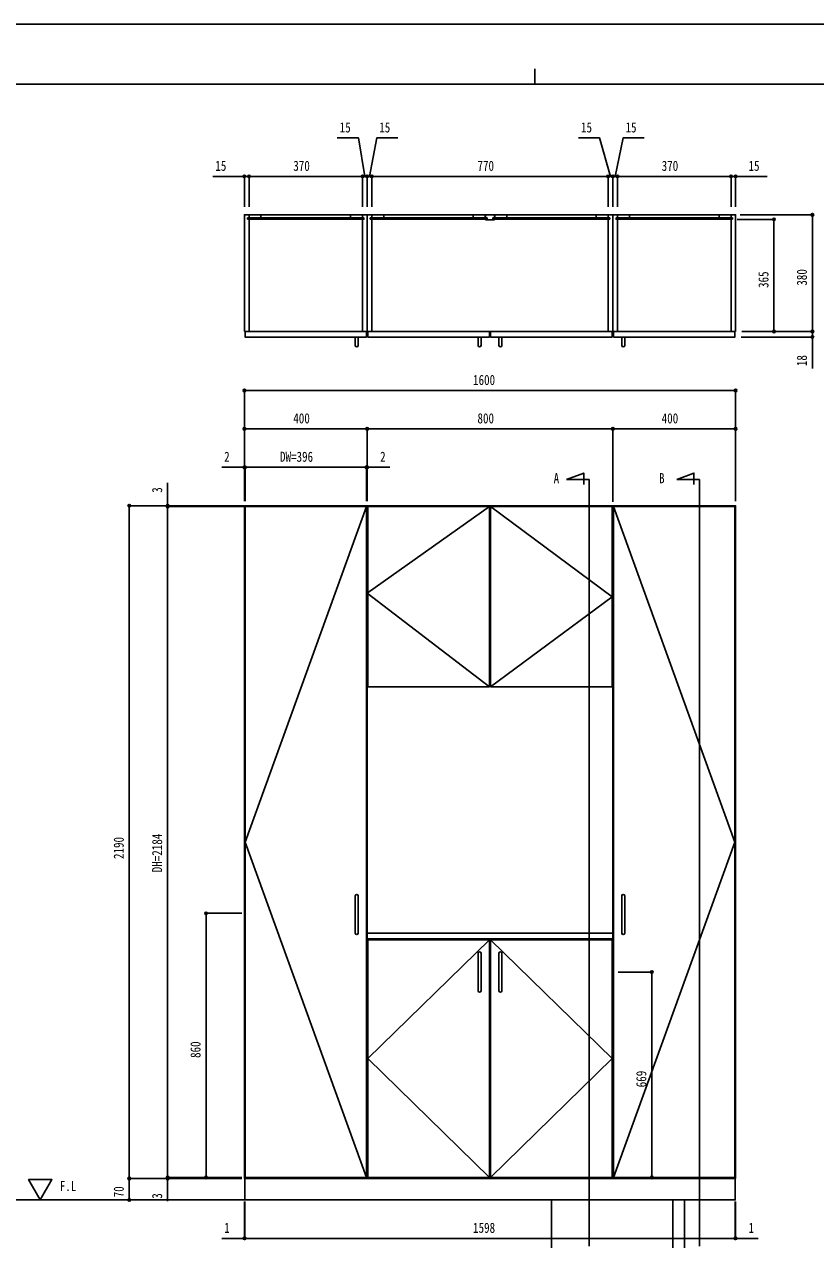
# Model space of a CAD drawing. Units: millimetres, scale not verified. Extents: x -4205 to 4205, y -2970 to 2970.
# Drawn here: x -1668 to 909, y -986 to 2970 of the extents above; entities that cross this region are included whole.
import ezdxf
from ezdxf.enums import TextEntityAlignment as Align

# ---------------------------------------------------------------- set-up
doc = ezdxf.new("R2010")
doc.units = ezdxf.units.MM
doc.header["$LTSCALE"] = 20
for name, color, linetype in [('0-1_USER1', 3, 'Continuous'), ('0-2_YKK_11', 7, 'Continuous'), ('0-3_YKK_12', 2, 'Continuous'), ('0-4_YKK_13', 4, 'Continuous'), ('0-5_YKK_D', 6, 'Continuous'), ('0-6_YKK_ZWAK', 7, 'Continuous'), ('0-7_YSS_K', 3, 'Continuous')]:
    doc.layers.add(name, color=color, linetype=linetype)
doc.styles.add('ＭＳ ゴシック', font='')
doc.styles.get('ＭＳ ゴシック').set_extended_font_data('MS Gothic')

msp = doc.modelspace()

# ---------------------------------------------------------------- linework, layer by layer
at = {"layer": '0-2_YKK_11'}
msp.add_line((-149.47, 833), (-153.47, 833), dxfattribs=at)
at = {"layer": '0-3_YKK_12'}
for p, q in [((-936.48, 2350), (-936.48, 2339.5)), ((-936.48, 2335.5), (-936.48, 1970)), ((-896.98, 2350), (-605.98, 2350)), ((-566.48, 2339.5), (-566.48, 2350)), ((-566.48, 1970), (-566.48, 2335.5)), ((-536.48, 2339.5), (-536.48, 2350)), ((-536.48, 1970), (-536.48, 2335.5)), ((-497.48, 2350), (-206.48, 2350)), ((-166.48, 2350), (-136.48, 2350)), ((-166.48, 2350), (-166.48, 2340)), ((-166.48, 2340), (-160.98, 2340)), ((-166.48, 2335), (-160.98, 2335)), ((-166.48, 2335), (-166.48, 2334)), ((-160.98, 2340), (-160.98, 2335)), ((-141.98, 2340), (-136.48, 2340)), ((-141.98, 2340), (-141.98, 2335)), ((-141.98, 2335), (-136.48, 2335)), ((-136.48, 2350), (-136.48, 2340)), ((-136.48, 2335), (-136.48, 2334)), ((194.52, 2350), (-96.48, 2350)), ((233.52, 2350), (233.52, 2339.5)), ((233.52, 2335.5), (233.52, 1970)), ((263.52, 1970), (263.52, 2335.5)), ((594.02, 2350), (303.02, 2350)), ((633.52, 2350), (633.52, 2339.5)), ((633.52, 2335.5), (633.52, 1970)), ((-166.48, 2334), (-160.98, 2333)), ((-160.98, 2333), (-141.98, 2333)), ((-141.98, 2333), (-136.48, 2334)), ((171.45, 1488.58), (97.47, 1488.58)), ((171.45, -1007.35), (171.45, 1488.58)), ((530.8, 1488.58), (456.81, 1488.58)), ((530.8, -1007.35), (530.8, 1488.58)), ((248.52, 1403), (248.52, 833))]:
    msp.add_line(p, q, dxfattribs=at)
for points in [[(-951.48, 1970), (-551.48, 1970), (-551.48, 2350), (-951.48, 2350)], [(-940.98, 2335.5), (-561.98, 2335.5), (-561.98, 2339.5), (-940.98, 2339.5)], [(-936.48, 2339.5), (-897.48, 2339.5), (-897.48, 2350), (-936.48, 2350)], [(-566.48, 2339.5), (-605.48, 2339.5), (-605.48, 2350), (-566.48, 2350)], [(248.52, 1970), (-551.48, 1970), (-551.48, 2350), (248.52, 2350)], [(-541.48, 2335.5), (-162.48, 2335.5), (-162.48, 2339.5), (-541.48, 2339.5)], [(-536.48, 2339.5), (-497.48, 2339.5), (-497.48, 2350), (-536.48, 2350)], [(-167.48, 2339.5), (-206.48, 2339.5), (-206.48, 2350), (-167.48, 2350)], [(238.52, 2335.5), (-140.48, 2335.5), (-140.48, 2339.5), (238.52, 2339.5)], [(-135.48, 2339.5), (-96.48, 2339.5), (-96.48, 2350), (-135.48, 2350)], [(233.52, 2339.5), (194.52, 2339.5), (194.52, 2350), (233.52, 2350)], [(648.52, 1970), (248.52, 1970), (248.52, 2350), (648.52, 2350)], [(638.02, 2335.5), (259.02, 2335.5), (259.02, 2339.5), (638.02, 2339.5)], [(263.52, 2339.5), (302.52, 2339.5), (302.52, 2350), (263.52, 2350)], [(633.52, 2339.5), (594.52, 2339.5), (594.52, 2350), (633.52, 2350)], [(-553.48, 1952), (-949.48, 1952), (-949.48, 1970), (-553.48, 1970)], [(-153.48, 1952), (-549.48, 1952), (-549.48, 1970), (-153.48, 1970)], [(246.52, 1952), (-149.48, 1952), (-149.48, 1970), (246.52, 1970)], [(250.52, 1952), (646.52, 1952), (646.52, 1970), (250.52, 1970)], [(-951.48, -787), (-551.48, -787), (-551.48, 1403), (-951.48, 1403)], [(-949.48, -784), (-553.48, -784), (-553.48, 1400), (-949.48, 1400)], [(-153.47, 813), (-549.47, 813), (-549.47, 1400), (-153.47, 1400)], [(-149.47, 813), (246.53, 813), (246.53, 1400), (-149.47, 1400)], [(248.52, -787), (648.52, -787), (648.52, 1403), (248.52, 1403)], [(646.52, -784), (250.52, -784), (250.52, 1400), (646.52, 1400)], [(-551.48, -7), (250.02, -7), (250.02, 11.4), (-551.48, 11.4)], [(248.52, -787), (-551.48, -787), (-551.48, -7), (248.52, -7)], [(-549.48, -784), (-153.48, -784), (-153.48, -10), (-549.48, -10)], [(246.52, -784), (-149.48, -784), (-149.48, -10), (246.52, -10)], [(-950.48, -857), (647.52, -857), (647.52, -787), (-950.48, -787)]]:
    msp.add_lwpolyline(points, close=True, dxfattribs=at)
for points in [[(97.47, 1488.58), (153.63, 1509.02), (153.63, 1471.58)], [(456.81, 1488.58), (512.97, 1509.02), (512.97, 1471.58)], [(-553.48, 1400), (-949.48, 308), (-553.48, -784)], [(246.53, 833), (248.52, 833), (248.52, 1403), (-551.48, 1403), (-551.48, 833)], [(-153.47, 1400), (-551.48, 1118), (-153.47, 813)], [(-149.47, 813), (246.53, 1106.5), (-149.47, 1400)], [(250.52, -784), (646.52, 308), (250.52, 1400)], [(-153.48, -784), (-549.48, -397), (-153.48, -10)], [(-149.48, -10), (246.52, -397), (-149.48, -784)]]:
    msp.add_lwpolyline(points, dxfattribs=at)
at = {"layer": '0-4_YKK_13'}
for p, q in [((-590.48, 1952), (-580.48, 1952)), ((-590.48, 1924.34), (-590.48, 1952)), ((-580.48, 1924.34), (-580.48, 1952)), ((-190.48, 1952), (-180.48, 1952)), ((-190.48, 1924.34), (-190.48, 1952)), ((-180.48, 1924.34), (-180.48, 1952)), ((-122.48, 1952), (-112.48, 1952)), ((-122.48, 1924.34), (-122.48, 1952)), ((-112.48, 1924.34), (-112.48, 1952)), ((277.52, 1952), (287.52, 1952)), ((277.52, 1924.34), (277.52, 1952)), ((287.52, 1924.34), (287.52, 1952)), ((-590.48, 133.43), (-590.48, 11.11)), ((-580.48, 133.43), (-580.48, 11.11)), ((277.52, 133.43), (277.52, 11.11)), ((287.52, 133.43), (287.52, 11.11)), ((-190.48, -53.84), (-190.48, -176.16)), ((-180.48, -53.84), (-180.48, -176.16)), ((-122.48, -53.84), (-122.48, -176.16)), ((-112.48, -53.84), (-112.48, -176.16))]:
    msp.add_line(p, q, dxfattribs=at)
msp.add_lwpolyline([(444.52, -1135), (482.52, -1135), (482.52, -857), (444.52, -857)], close=True, dxfattribs=at)
for centre, start, end in [((-585.48, 1925.05), 188.0693, 351.9307), ((-185.48, 1925.05), 188.0693, 351.9307), ((-117.48, 1925.05), 188.0693, 351.9307), ((282.52, 1925.05), 188.0693, 351.9307), ((-585.48, 132.72), 8.0102, 171.9898), ((282.52, 132.72), 8.0102, 171.9898), ((-585.48, 11.81), 188.0102, 351.9898), ((282.52, 11.81), 188.0102, 351.9898), ((-185.48, -54.54), 8.0102, 171.9898), ((-117.48, -54.54), 8.0102, 171.9898), ((-185.48, -175.46), 188.0102, 351.9898), ((-117.48, -175.46), 188.0102, 351.9898)]:
    msp.add_arc(centre, 5.05, start, end, dxfattribs=at)
at = {"layer": '0-5_YKK_D'}
for p, q in [((-951.48, 2475), (-1054.28, 2475)), ((-951.48, 2376.1), (-951.48, 2476)), ((-936.48, 2475), (-951.48, 2475)), ((-936.48, 2376.1), (-936.48, 2476)), ((-936.48, 2376.1), (-936.48, 2476)), ((-566.48, 2475), (-936.48, 2475)), ((-936.48, 2475), (-919.48, 2475)), ((-566.48, 2475), (-583.48, 2475)), ((-551.48, 2475), (-568.48, 2475)), ((-566.48, 2376.1), (-566.48, 2476)), ((-566.48, 2376.1), (-566.48, 2476)), ((-551.48, 2475), (-566.48, 2475)), ((-551.48, 2475), (-566.48, 2475)), ((-551.48, 2376.1), (-551.48, 2476)), ((-551.48, 2376.1), (-551.48, 2476)), ((-536.48, 2475), (-551.48, 2475)), ((-536.48, 2475), (-551.48, 2475)), ((-551.48, 2475), (-534.48, 2475)), ((-536.48, 2376.1), (-536.48, 2476)), ((-536.48, 2376.1), (-536.48, 2476)), ((233.52, 2475), (-536.48, 2475)), ((-536.48, 2475), (-519.48, 2475)), ((233.52, 2475), (216.52, 2475)), ((248.52, 2475), (231.52, 2475)), ((233.52, 2376.1), (233.52, 2476)), ((233.52, 2376.1), (233.52, 2476)), ((248.52, 2475), (233.52, 2475)), ((248.52, 2475), (233.52, 2475)), ((248.52, 2376.1), (248.52, 2476)), ((248.52, 2376.1), (248.52, 2476)), ((248.52, 2475), (263.52, 2475)), ((248.52, 2475), (263.52, 2475)), ((248.52, 2475), (265.52, 2475)), ((263.52, 2376.1), (263.52, 2476)), ((263.52, 2376.1), (263.52, 2476)), ((263.52, 2475), (280.52, 2475)), ((263.52, 2475), (633.52, 2475)), ((633.52, 2475), (616.52, 2475)), ((633.52, 2376.1), (633.52, 2476)), ((633.52, 2376.1), (633.52, 2476)), ((633.52, 2475), (648.52, 2475)), ((648.52, 2376.1), (648.52, 2476)), ((648.52, 2475), (751.32, 2475)), ((653.52, 2335), (774.52, 2335)), ((663.52, 2350), (899.52, 2350)), ((773.52, 1970), (773.52, 2335)), ((898.52, 1970), (898.52, 2350)), ((666.52, 1952), (899.52, 1952)), ((668.52, 1970), (899.52, 1970)), ((668.52, 1970), (899.52, 1970)), ((668.52, 1970), (774.52, 1970)), ((-951.48, 1443.23), (-951.48, 1779)), ((-951.48, 1778), (648.52, 1778)), ((648.52, 1418), (648.52, 1779)), ((-951.48, 1443.23), (-951.48, 1654)), ((-951.48, 1653), (-551.48, 1653)), ((-551.48, 1418), (-551.48, 1654)), ((-551.48, 1429.23), (-551.48, 1654)), ((248.52, 1653), (-551.48, 1653)), ((248.52, 1430.19), (248.52, 1654)), ((248.52, 1415.05), (248.52, 1654)), ((648.52, 1653), (248.52, 1653)), ((648.52, 1424), (648.52, 1654)), ((-951.48, 1528), (-1025.48, 1528)), ((-951.48, 1418), (-951.48, 1529)), ((-949.48, 1528), (-951.48, 1528)), ((-949.48, 1418), (-949.48, 1529)), ((-949.48, 1418), (-949.48, 1529)), ((-949.48, 1528), (-932.48, 1528)), ((-553.48, 1528), (-949.48, 1528)), ((-553.48, 1528), (-570.48, 1528)), ((-553.48, 1418), (-553.48, 1529)), ((-553.48, 1418), (-553.48, 1529)), ((-553.48, 1528), (-551.48, 1528)), ((-551.48, 1418), (-551.48, 1529)), ((-551.48, 1528), (-477.48, 1528)), ((-1201.48, 1403), (-1201.48, 1477)), ((-952.48, 1403), (-1327.48, 1403)), ((-1326.48, 1403), (-1326.48, -787)), ((-952.48, 1403), (-1202.48, 1403)), ((-950.48, 1400), (-1202.48, 1400)), ((-950.48, 1400), (-1202.48, 1400)), ((-1201.48, 1400), (-1201.48, 1403)), ((-1201.48, -784), (-1201.48, 1400)), ((-1201.48, 1400), (-1201.48, 1383)), ((-959.48, 76), (-1077.48, 76)), ((-1076.48, -784), (-1076.48, 76)), ((265.52, -115), (376.52, -115)), ((375.52, -784), (375.52, -115)), ((-969.17, -787), (-1327.48, -787)), ((-959.48, -787), (-1327.48, -787)), ((-1326.48, -787), (-1326.48, -857)), ((-969.17, -784), (-1202.48, -784)), ((-969.17, -784), (-1202.48, -784)), ((-969.17, -787), (-1202.48, -787)), ((-1201.48, -784), (-1201.48, -767)), ((-1201.48, -784), (-1201.48, -787)), ((-1201.48, -787), (-1201.48, -861)), ((-959.48, -784), (-1077.48, -784)), ((258.52, -784), (376.52, -784)), ((-951.48, -862), (-951.48, -983)), ((-950.48, -862), (-950.48, -983)), ((-950.48, -862), (-950.48, -983)), ((647.52, -862), (647.52, -983)), ((647.52, -862), (647.52, -983)), ((648.52, -862), (648.52, -983)), ((-951.48, -982), (-1025.48, -982)), ((-950.48, -982), (-951.48, -982)), ((-950.48, -982), (-933.48, -982)), ((-950.48, -982), (647.52, -982)), ((647.52, -982), (630.52, -982)), ((647.52, -982), (648.52, -982)), ((648.52, -982), (722.52, -982))]:
    msp.add_line(p, q, dxfattribs=at)
for points in [[(-558.98, 2475), (-580.29, 2600), (-649.09, 2600)], [(-543.98, 2475), (-520.26, 2600), (-451.46, 2600)], [(241.02, 2475), (205.66, 2600), (136.86, 2600)], [(256.02, 2475), (281.92, 2600), (350.72, 2600)], [(898.52, 1970), (898.52, 1952), (898.52, 1849.2)]]:
    msp.add_lwpolyline(points, dxfattribs=at)
for centre in [(-951.48, 2475), (-936.48, 2475), (-936.48, 2475), (-566.48, 2475), (-566.48, 2475), (-551.48, 2475), (-551.48, 2475), (-536.48, 2475), (-536.48, 2475), (233.52, 2475), (233.52, 2475), (248.52, 2475), (248.52, 2475), (263.52, 2475), (263.52, 2475), (633.52, 2475), (633.52, 2475), (648.52, 2475), (773.52, 2335), (898.52, 2350), (773.52, 1970), (898.52, 1970), (898.52, 1970), (898.52, 1952), (-951.48, 1778), (648.52, 1778), (-951.48, 1653), (-551.48, 1653), (-551.48, 1653), (248.52, 1653), (248.52, 1653), (648.52, 1653), (-951.48, 1528), (-949.48, 1528), (-949.48, 1528), (-553.48, 1528), (-553.48, 1528), (-551.48, 1528), (-1326.48, 1403), (-1201.48, 1403), (-1201.48, 1400), (-1201.48, 1400), (-1076.48, 76), (375.52, -115), (-1326.48, -787), (-1326.48, -787), (-1201.48, -784), (-1201.48, -784), (-1201.48, -787), (-1076.48, -784), (375.52, -784), (-1326.48, -857), (-951.48, -982), (-950.48, -982), (-950.48, -982), (647.52, -982), (647.52, -982), (648.52, -982)]:
    msp.add_circle(centre, 4.25, dxfattribs=at)
at = {"layer": '0-6_YKK_ZWAK'}
for p, q in [((-4.98, 2825), (-4.98, 2775)), ((3895.02, 2775), (-3904.98, 2775))]:
    msp.add_line(p, q, dxfattribs=at)
msp.add_lwpolyline([(-4205, -2970), (4205, -2970), (4205, 2970), (-4205, 2970)], close=True, dxfattribs=at)
at = {"layer": '0-7_YSS_K'}
for p, q in [((-22.66, -857), (-2289.48, -857)), ((48.52, -857), (48.52, -1155))]:
    msp.add_line(p, q, dxfattribs=at)
msp.add_lwpolyline([(-1616.34, -857), (-1578.18, -790.89), (-1654.51, -790.89)], close=True, dxfattribs=at)

# ---------------------------------------------------------------- texts
at = {"layer": '0-1_USER1', "style": 'ＭＳ ゴシック', "width": 0.8}
for s, p in [('A', (55.84, 1466.08)), ('B', (399.21, 1466.08)), ('F.L', (-1553, -838))]:
    msp.add_text(s, height=32.99, dxfattribs=at).set_placement(p, align=Align.BOTTOM_LEFT)
at = {"layer": '0-5_YKK_D', "style": 'ＭＳ ゴシック', "width": 0.8}
for s, p in [('15', (-641.09, 2608)), ('15', (-512.26, 2608)), ('15', (144.86, 2608)), ('15', (289.92, 2608)), ('15', (-1046.28, 2483)), ('370', (-792.28, 2483)), ('770', (-192.28, 2483)), ('370', (407.72, 2483)), ('15', (690.52, 2483)), ('1600', (-206.68, 1786)), ('400', (-792.28, 1661)), ('800', (-192.28, 1661)), ('400', (407.72, 1661)), ('2', (-1017.48, 1536)), ('DW=396', (-835.48, 1536)), ('2', (-509.48, 1536)), ('1', (-1017.48, -974)), ('1598', (-206.68, -974)), ('1', (690.52, -974))]:
    msp.add_text(s, height=32.99, dxfattribs=at).set_placement(p, align=Align.BOTTOM_LEFT)
for s, p in [('365', (765.52, 2111.7)), ('380', (890.52, 2119.2)), ('18', (890.52, 1857.2)), ('3', (-1209.48, 1445)), ('2190', (-1334.48, 252.8)), ('DH=2184', (-1209.48, 209.6)), ('860', (-1084.48, -394.8)), ('669', (367.52, -490.3)), ('70', (-1334.48, -848.4)), ('3', (-1209.48, -853))]:
    msp.add_text(s, height=32.99, rotation=90, dxfattribs=at).set_placement(p, align=Align.BOTTOM_LEFT)

doc.saveas('drawing.dxf')
